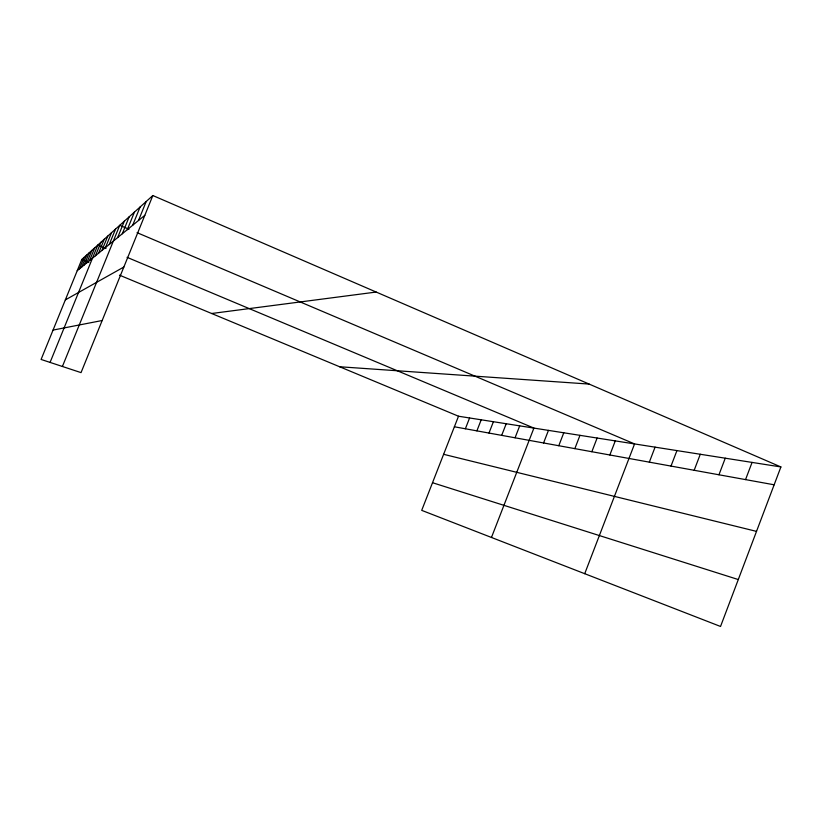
<?xml version="1.0" encoding="UTF-8"?>
<svg xmlns="http://www.w3.org/2000/svg" width="822" height="822" viewBox="0 0 822 822"><rect width="100%" height="100%" fill="white"/><g stroke="black" fill="none" stroke-linecap="round" stroke-linejoin="round"><path stroke-width="1.23" d="M745.544 479.606L752.068 462.406M780.9 466.947L720.534 626.467L421.707 510.359L458.512 416.23L780.9 466.947L152.841 195.533L81.799 259.464L41.1 359.45L81.039 372.623L152.841 195.533M694.169 470.287L700.282 454.258M718.952 474.777L725.261 458.193M649.329 462.149L655.072 447.147M671.009 466.084L676.938 450.59M591.84 451.72L597.121 438.034M609.852 454.987L615.277 440.89M584.719 573.694L634.563 443.921L137.069 232.667M543.568 442.966L548.449 430.379M558.775 445.719L563.779 432.783M574.845 448.637L579.972 435.331M501.687 435.362L506.218 423.731M515.065 437.787L519.699 425.858M491.464 537.465L533.91 428.087L127.05 257.327M465.375 428.776L469.588 417.966M476.894 430.862L481.209 419.795M488.987 433.06L493.406 421.717M89.567 260.574L94.766 247.792M50.08 362.41L97.818 245.048L105.997 248.491M95.444 255.765L100.942 242.233M98.589 253.186L104.26 239.253M101.938 250.443L107.774 236.089M105.493 247.535L111.515 232.729M109.285 244.422L115.501 229.143M62.41 366.478L119.745 225.31L128.982 229.235M117.659 237.568L124.297 221.21M122.303 233.767L129.177 216.823M127.297 229.677L134.428 212.097M132.681 225.269L140.089 207.01M138.497 220.502L146.203 201.503M79.457 268.856L84.132 257.368M81.789 266.945L86.587 255.159M84.245 264.931L89.166 252.837M86.834 262.814L91.889 250.381M77.237 270.674L144.806 215.333M65.339 299.907L123.845 267.037M53.05 330.084L102.164 320.518M211.655 313.501L376.188 292.046M339.62 366.756L589.117 384.069M454.381 426.782L774.149 484.795M443.623 454.309L756.517 531.382M432.516 482.72L738.29 579.551M81.799 259.464L88.879 262.403M119.478 275.144L458.512 416.23"/></g></svg>
